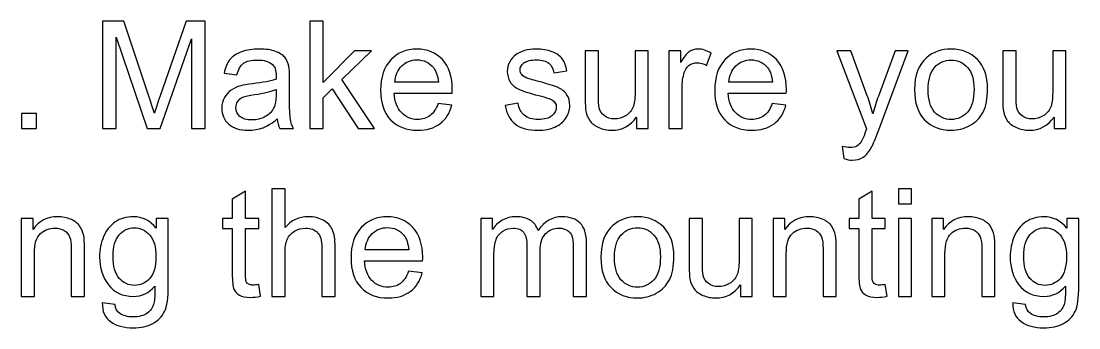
# Model space of a CAD drawing. Header units: millimetres. Extents: x -423 to 423, y -251 to 251.
# Drawn here: x 70.5 to 134, y 232.3 to 250.7 of the extents above; entities that cross this region are included whole.
import ezdxf

# ---------------------------------------------------------------- set-up
doc = ezdxf.new("R2010")
doc.units = ezdxf.units.MM
doc.header["$MEASUREMENT"] = 0
doc.layers.add('Layer 1', color=7, linetype='Continuous')

msp = doc.modelspace()

# ---------------------------------------------------------------- linework, layer by layer
at = {"layer": 'Layer 1', "color": 1}
for points, knots in [([(75.3917, 244.258), (75.3917, 244.258), (75.3917, 250.7166), (75.3917, 250.7166), (75.3917, 250.7166), (76.6726, 250.7166), (76.6726, 250.7166), (76.6726, 250.7166), (78.2001, 246.1448), (78.2001, 246.1448), (78.3414, 245.7193), (78.4436, 245.4006), (78.5083, 245.1886), (78.5819, 245.4231), (78.6977, 245.7689), (78.8541, 246.2245), (78.8541, 246.2245), (80.4086, 250.7166), (80.4086, 250.7166), (80.4086, 250.7166), (81.5527, 250.7166), (81.5527, 250.7166), (81.5527, 250.7166), (81.5527, 244.258), (81.5527, 244.258), (81.5527, 244.258), (80.7319, 244.258), (80.7319, 244.258), (80.7319, 244.258), (80.7319, 249.6613), (80.7319, 249.6613), (80.7319, 249.6613), (78.8466, 244.258), (78.8466, 244.258), (78.8466, 244.258), (78.0768, 244.258), (78.0768, 244.258), (78.0768, 244.258), (76.2126, 249.7605), (76.2126, 249.7605), (76.2126, 249.7605), (76.2126, 244.258), (76.2126, 244.258), (76.2126, 244.258), (75.3917, 244.258), (75.3917, 244.258)], [0, 0, 0, 0, 0.0666667, 0.0666667, 0.0666667, 0.1333333, 0.1333333, 0.1333333, 0.2, 0.2, 0.2, 0.2666667, 0.2666667, 0.2666667, 0.3333333, 0.3333333, 0.3333333, 0.4, 0.4, 0.4, 0.4666667, 0.4666667, 0.4666667, 0.5333333, 0.5333333, 0.5333333, 0.6, 0.6, 0.6, 0.6666667, 0.6666667, 0.6666667, 0.7333333, 0.7333333, 0.7333333, 0.8, 0.8, 0.8, 0.8666667, 0.8666667, 0.8666667, 0.9333333, 0.9333333, 0.9333333, 1, 1, 1, 1]), ([(87.8445, 244.258), (87.8445, 244.258), (87.8445, 250.7166), (87.8445, 250.7166), (87.8445, 250.7166), (88.6383, 250.7166), (88.6383, 250.7166), (88.6383, 250.7166), (88.6383, 247.0378), (88.6383, 247.0378), (88.6383, 247.0378), (90.5146, 248.9396), (90.5146, 248.9396), (90.5146, 248.9396), (91.5399, 248.9396), (91.5399, 248.9396), (91.5399, 248.9396), (89.7539, 247.2002), (89.7539, 247.2002), (89.7539, 247.2002), (91.7203, 244.258), (91.7203, 244.258), (91.7203, 244.258), (90.7431, 244.258), (90.7431, 244.258), (90.7431, 244.258), (89.1885, 246.6499), (89.1885, 246.6499), (89.1885, 246.6499), (88.6383, 246.1147), (88.6383, 246.1147), (88.6383, 246.1147), (88.6383, 244.258), (88.6383, 244.258), (88.6383, 244.258), (87.8445, 244.258), (87.8445, 244.258)], [0, 0, 0, 0, 0.0833333, 0.0833333, 0.0833333, 0.1666667, 0.1666667, 0.1666667, 0.25, 0.25, 0.25, 0.3333333, 0.3333333, 0.3333333, 0.4166667, 0.4166667, 0.4166667, 0.5, 0.5, 0.5, 0.5833333, 0.5833333, 0.5833333, 0.6666667, 0.6666667, 0.6666667, 0.75, 0.75, 0.75, 0.8333333, 0.8333333, 0.8333333, 0.9166667, 0.9166667, 0.9166667, 1, 1, 1, 1]), ([(85.8825, 244.8443), (85.5879, 244.5932), (85.3037, 244.4174), (85.0316, 244.3137), (84.7595, 244.2099), (84.4678, 244.1588), (84.1551, 244.1588), (83.641, 244.1588), (83.2456, 244.2836), (82.9689, 244.5347), (82.6923, 244.7842), (82.554, 245.1044), (82.554, 245.4938), (82.554, 245.7223), (82.6066, 245.9313), (82.7103, 246.1208), (82.8156, 246.3102), (82.9524, 246.4605), (83.1208, 246.5747), (83.2906, 246.689), (83.4801, 246.7762), (83.6921, 246.8348), (83.8484, 246.8754), (84.0844, 246.9145), (84.3987, 246.9536), (85.0391, 247.0288), (85.5127, 247.1205), (85.8149, 247.2257), (85.8179, 247.334), (85.8194, 247.4031), (85.8194, 247.4317), (85.8194, 247.7534), (85.7443, 247.9805), (85.5939, 248.1127), (85.3909, 248.2917), (85.0887, 248.3804), (84.6888, 248.3804), (84.3145, 248.3804), (84.0379, 248.3142), (83.8604, 248.1834), (83.6815, 248.0526), (83.5508, 247.8211), (83.465, 247.4873), (83.465, 247.4873), (82.6892, 247.5956), (82.6892, 247.5956), (82.76, 247.9278), (82.8757, 248.197), (83.0381, 248.4014), (83.2005, 248.6059), (83.4349, 248.7622), (83.7417, 248.8735), (84.0468, 248.9832), (84.4032, 249.0388), (84.8061, 249.0388), (85.206, 249.0388), (85.5323, 248.9923), (85.7833, 248.8975), (86.0329, 248.8028), (86.2178, 248.6855), (86.3351, 248.5427), (86.4523, 248.3999), (86.535, 248.2195), (86.5831, 248.0015), (86.6087, 247.8662), (86.6222, 247.6227), (86.6222, 247.2723), (86.6222, 247.2723), (86.6222, 246.22), (86.6222, 246.22), (86.6222, 245.4848), (86.6388, 245.0202), (86.6718, 244.8233), (86.7034, 244.6264), (86.7695, 244.4384), (86.8658, 244.258), (86.8658, 244.258), (86.0359, 244.258), (86.0359, 244.258), (85.9562, 244.4249), (85.9051, 244.6203), (85.8825, 244.8443)], [0, 0, 0, 0, 0.037037, 0.037037, 0.037037, 0.0740741, 0.0740741, 0.0740741, 0.1111111, 0.1111111, 0.1111111, 0.1481481, 0.1481481, 0.1481481, 0.1851852, 0.1851852, 0.1851852, 0.2222222, 0.2222222, 0.2222222, 0.2592593, 0.2592593, 0.2592593, 0.2962963, 0.2962963, 0.2962963, 0.3333333, 0.3333333, 0.3333333, 0.3703704, 0.3703704, 0.3703704, 0.4074074, 0.4074074, 0.4074074, 0.4444444, 0.4444444, 0.4444444, 0.4814815, 0.4814815, 0.4814815, 0.5185185, 0.5185185, 0.5185185, 0.5555556, 0.5555556, 0.5555556, 0.5925926, 0.5925926, 0.5925926, 0.6296296, 0.6296296, 0.6296296, 0.6666667, 0.6666667, 0.6666667, 0.7037037, 0.7037037, 0.7037037, 0.7407407, 0.7407407, 0.7407407, 0.7777778, 0.7777778, 0.7777778, 0.8148148, 0.8148148, 0.8148148, 0.8518519, 0.8518519, 0.8518519, 0.8888889, 0.8888889, 0.8888889, 0.9259259, 0.9259259, 0.9259259, 0.962963, 0.962963, 0.962963, 1, 1, 1, 1]), ([(95.545, 245.7734), (95.545, 245.7734), (96.3658, 245.6652), (96.3658, 245.6652), (96.238, 245.1886), (95.999, 244.8173), (95.6502, 244.5542), (95.3014, 244.2911), (94.8564, 244.1588), (94.3137, 244.1588), (93.6311, 244.1588), (93.0899, 244.3692), (92.69, 244.7902), (92.2901, 245.2096), (92.0901, 245.8005), (92.0901, 246.5597), (92.0901, 247.3445), (92.2915, 247.9549), (92.696, 248.3879), (93.1004, 248.8223), (93.6251, 249.0388), (94.27, 249.0388), (94.8939, 249.0388), (95.4036, 248.8268), (95.799, 248.4014), (96.1944, 247.9759), (96.3929, 247.3776), (96.3929, 246.6063), (96.3929, 246.5597), (96.3914, 246.4891), (96.3883, 246.3958), (96.3883, 246.3958), (92.902, 246.3958), (92.902, 246.3958), (92.932, 245.8832), (93.0763, 245.4893), (93.3379, 245.2172), (93.5981, 244.9451), (93.9242, 244.8083), (94.3137, 244.8083), (94.6038, 244.8083), (94.8518, 244.8849), (95.0563, 245.0383), (95.2623, 245.1916), (95.4247, 245.4367), (95.545, 245.7734)], [0, 0, 0, 0, 0.0666667, 0.0666667, 0.0666667, 0.1333333, 0.1333333, 0.1333333, 0.2, 0.2, 0.2, 0.2666667, 0.2666667, 0.2666667, 0.3333333, 0.3333333, 0.3333333, 0.4, 0.4, 0.4, 0.4666667, 0.4666667, 0.4666667, 0.5333333, 0.5333333, 0.5333333, 0.6, 0.6, 0.6, 0.6666667, 0.6666667, 0.6666667, 0.7333333, 0.7333333, 0.7333333, 0.8, 0.8, 0.8, 0.8666667, 0.8666667, 0.8666667, 0.9333333, 0.9333333, 0.9333333, 1, 1, 1, 1]), ([(99.5591, 245.6562), (99.5591, 245.6562), (100.3438, 245.7825), (100.3438, 245.7825), (100.3875, 245.4682), (100.5107, 245.2277), (100.7122, 245.0593), (100.9136, 244.8925), (101.1963, 244.8083), (101.5571, 244.8083), (101.9224, 244.8083), (102.1931, 244.8819), (102.3704, 245.0307), (102.5463, 245.1781), (102.6351, 245.3525), (102.6351, 245.5524), (102.6351, 245.7313), (102.5554, 245.8726), (102.3975, 245.9749), (102.2863, 246.0456), (102.0157, 246.1342), (101.5857, 246.244), (101.0053, 246.3898), (100.604, 246.5162), (100.3784, 246.6229), (100.1544, 246.7311), (99.9846, 246.8784), (99.8687, 247.0679), (99.753, 247.2558), (99.6944, 247.4648), (99.6944, 247.6933), (99.6944, 247.9023), (99.7425, 248.0947), (99.8372, 248.2721), (99.9334, 248.4495), (100.0627, 248.5969), (100.2266, 248.7142), (100.3499, 248.8043), (100.5182, 248.881), (100.7302, 248.9441), (100.9437, 249.0073), (101.1708, 249.0388), (101.4143, 249.0388), (101.7811, 249.0388), (102.1029, 248.9862), (102.3795, 248.8795), (102.6576, 248.7742), (102.862, 248.6299), (102.9944, 248.4495), (103.1252, 248.2676), (103.2169, 248.0256), (103.2665, 247.7219), (103.2665, 247.7219), (102.4908, 247.6136), (102.4908, 247.6136), (102.4562, 247.8571), (102.3539, 248.0481), (102.1856, 248.1849), (102.0171, 248.3217), (101.7796, 248.3894), (101.4714, 248.3894), (101.1091, 248.3894), (100.849, 248.3292), (100.6941, 248.209), (100.5393, 248.0887), (100.4611, 247.9474), (100.4611, 247.7865), (100.4611, 247.6843), (100.4927, 247.591), (100.5573, 247.5084), (100.622, 247.4241), (100.7227, 247.3535), (100.861, 247.2979), (100.9407, 247.2678), (101.1722, 247.2002), (101.5601, 247.0949), (102.1194, 246.9461), (102.5103, 246.8228), (102.7328, 246.7281), (102.9553, 246.6334), (103.1297, 246.4936), (103.256, 246.3131), (103.3838, 246.1312), (103.4469, 245.9057), (103.4469, 245.6351), (103.4469, 245.372), (103.3702, 245.124), (103.2153, 244.8909), (103.0606, 244.6579), (102.838, 244.4775), (102.5479, 244.3497), (102.2562, 244.2219), (101.927, 244.1588), (101.5601, 244.1588), (100.9527, 244.1588), (100.4882, 244.285), (100.1694, 244.5361), (99.8508, 244.7887), (99.6478, 245.1615), (99.5591, 245.6562)], [0, 0, 0, 0, 0.030303, 0.030303, 0.030303, 0.0606061, 0.0606061, 0.0606061, 0.0909091, 0.0909091, 0.0909091, 0.1212121, 0.1212121, 0.1212121, 0.1515152, 0.1515152, 0.1515152, 0.1818182, 0.1818182, 0.1818182, 0.2121212, 0.2121212, 0.2121212, 0.2424242, 0.2424242, 0.2424242, 0.2727273, 0.2727273, 0.2727273, 0.3030303, 0.3030303, 0.3030303, 0.3333333, 0.3333333, 0.3333333, 0.3636364, 0.3636364, 0.3636364, 0.3939394, 0.3939394, 0.3939394, 0.4242424, 0.4242424, 0.4242424, 0.4545455, 0.4545455, 0.4545455, 0.4848485, 0.4848485, 0.4848485, 0.5151515, 0.5151515, 0.5151515, 0.5454545, 0.5454545, 0.5454545, 0.5757576, 0.5757576, 0.5757576, 0.6060606, 0.6060606, 0.6060606, 0.6363636, 0.6363636, 0.6363636, 0.6666667, 0.6666667, 0.6666667, 0.6969697, 0.6969697, 0.6969697, 0.7272727, 0.7272727, 0.7272727, 0.7575758, 0.7575758, 0.7575758, 0.7878788, 0.7878788, 0.7878788, 0.8181818, 0.8181818, 0.8181818, 0.8484848, 0.8484848, 0.8484848, 0.8787879, 0.8787879, 0.8787879, 0.9090909, 0.9090909, 0.9090909, 0.9393939, 0.9393939, 0.9393939, 0.969697, 0.969697, 0.969697, 1, 1, 1, 1]), ([(107.4429, 244.258), (107.4429, 244.258), (107.4429, 244.9541), (107.4429, 244.9541), (107.0791, 244.4233), (106.586, 244.1588), (105.9621, 244.1588), (105.6869, 244.1588), (105.4299, 244.2114), (105.1908, 244.3166), (104.9518, 244.4233), (104.7743, 244.5556), (104.6586, 244.715), (104.5428, 244.8759), (104.4617, 245.0714), (104.4151, 245.3029), (104.3835, 245.4592), (104.3669, 245.7058), (104.3669, 246.0425), (104.3669, 246.0425), (104.3669, 248.9396), (104.3669, 248.9396), (104.3669, 248.9396), (105.1608, 248.9396), (105.1608, 248.9396), (105.1608, 248.9396), (105.1608, 246.3493), (105.1608, 246.3493), (105.1608, 245.9358), (105.1773, 245.6562), (105.2089, 245.5133), (105.2585, 245.3044), (105.3637, 245.142), (105.5261, 245.0232), (105.6869, 244.9045), (105.8854, 244.8443), (106.1229, 244.8443), (106.3604, 244.8443), (106.583, 244.9045), (106.7904, 245.0262), (106.9979, 245.148), (107.1453, 245.3149), (107.2325, 245.5239), (107.3181, 245.7329), (107.3618, 246.038), (107.3618, 246.4365), (107.3618, 246.4365), (107.3618, 248.9396), (107.3618, 248.9396), (107.3618, 248.9396), (108.1555, 248.9396), (108.1555, 248.9396), (108.1555, 248.9396), (108.1555, 244.258), (108.1555, 244.258), (108.1555, 244.258), (107.4429, 244.258), (107.4429, 244.258)], [0, 0, 0, 0, 0.0526316, 0.0526316, 0.0526316, 0.1052632, 0.1052632, 0.1052632, 0.1578947, 0.1578947, 0.1578947, 0.2105263, 0.2105263, 0.2105263, 0.2631579, 0.2631579, 0.2631579, 0.3157895, 0.3157895, 0.3157895, 0.3684211, 0.3684211, 0.3684211, 0.4210526, 0.4210526, 0.4210526, 0.4736842, 0.4736842, 0.4736842, 0.5263158, 0.5263158, 0.5263158, 0.5789474, 0.5789474, 0.5789474, 0.6315789, 0.6315789, 0.6315789, 0.6842105, 0.6842105, 0.6842105, 0.7368421, 0.7368421, 0.7368421, 0.7894737, 0.7894737, 0.7894737, 0.8421053, 0.8421053, 0.8421053, 0.8947368, 0.8947368, 0.8947368, 0.9473684, 0.9473684, 0.9473684, 1, 1, 1, 1]), ([(109.3929, 244.258), (109.3929, 244.258), (109.3929, 248.9396), (109.3929, 248.9396), (109.3929, 248.9396), (110.1055, 248.9396), (110.1055, 248.9396), (110.1055, 248.9396), (110.1055, 248.2225), (110.1055, 248.2225), (110.2874, 248.5548), (110.4558, 248.7742), (110.6107, 248.8795), (110.7655, 248.9862), (110.9354, 249.0388), (111.1203, 249.0388), (111.3879, 249.0388), (111.6601, 248.9547), (111.9366, 248.7878), (111.9366, 248.7878), (111.654, 248.0556), (111.654, 248.0556), (111.4616, 248.1639), (111.2691, 248.218), (111.0767, 248.218), (110.9038, 248.218), (110.7489, 248.1653), (110.6121, 248.0616), (110.4753, 247.9579), (110.3776, 247.8136), (110.319, 247.6286), (110.2303, 247.3475), (110.1866, 247.0393), (110.1866, 246.704), (110.1866, 246.704), (110.1866, 244.258), (110.1866, 244.258), (110.1866, 244.258), (109.3929, 244.258), (109.3929, 244.258)], [0, 0, 0, 0, 0.0769231, 0.0769231, 0.0769231, 0.1538462, 0.1538462, 0.1538462, 0.2307692, 0.2307692, 0.2307692, 0.3076923, 0.3076923, 0.3076923, 0.3846154, 0.3846154, 0.3846154, 0.4615385, 0.4615385, 0.4615385, 0.5384615, 0.5384615, 0.5384615, 0.6153846, 0.6153846, 0.6153846, 0.6923077, 0.6923077, 0.6923077, 0.7692308, 0.7692308, 0.7692308, 0.8461538, 0.8461538, 0.8461538, 0.9230769, 0.9230769, 0.9230769, 1, 1, 1, 1]), ([(115.5989, 245.7734), (115.5989, 245.7734), (116.4198, 245.6652), (116.4198, 245.6652), (116.292, 245.1886), (116.053, 244.8173), (115.7042, 244.5542), (115.3553, 244.2911), (114.9103, 244.1588), (114.3677, 244.1588), (113.6851, 244.1588), (113.1439, 244.3692), (112.744, 244.7902), (112.3441, 245.2096), (112.1441, 245.8005), (112.1441, 246.5597), (112.1441, 247.3445), (112.3455, 247.9549), (112.7499, 248.3879), (113.1544, 248.8223), (113.6791, 249.0388), (114.324, 249.0388), (114.9479, 249.0388), (115.4576, 248.8268), (115.853, 248.4014), (116.2484, 247.9759), (116.4468, 247.3776), (116.4468, 246.6063), (116.4468, 246.5597), (116.4454, 246.4891), (116.4423, 246.3958), (116.4423, 246.3958), (112.956, 246.3958), (112.956, 246.3958), (112.986, 245.8832), (113.1303, 245.4893), (113.3919, 245.2172), (113.6521, 244.9451), (113.9782, 244.8083), (114.3677, 244.8083), (114.6578, 244.8083), (114.9058, 244.8849), (115.1103, 245.0383), (115.3163, 245.1916), (115.4787, 245.4367), (115.5989, 245.7734)], [0, 0, 0, 0, 0.0666667, 0.0666667, 0.0666667, 0.1333333, 0.1333333, 0.1333333, 0.2, 0.2, 0.2, 0.2666667, 0.2666667, 0.2666667, 0.3333333, 0.3333333, 0.3333333, 0.4, 0.4, 0.4, 0.4666667, 0.4666667, 0.4666667, 0.5333333, 0.5333333, 0.5333333, 0.6, 0.6, 0.6, 0.6666667, 0.6666667, 0.6666667, 0.7333333, 0.7333333, 0.7333333, 0.8, 0.8, 0.8, 0.8666667, 0.8666667, 0.8666667, 0.9333333, 0.9333333, 0.9333333, 1, 1, 1, 1]), ([(119.8927, 242.4584), (119.8927, 242.4584), (119.8025, 243.1921), (119.8025, 243.1921), (119.9769, 243.1454), (120.1272, 243.1214), (120.2565, 243.1214), (120.434, 243.1214), (120.5753, 243.1515), (120.6805, 243.2101), (120.7873, 243.2688), (120.8744, 243.3515), (120.9421, 243.4567), (120.9917, 243.5363), (121.0729, 243.7333), (121.1841, 244.049), (121.1992, 244.0926), (121.2217, 244.1572), (121.2548, 244.243), (121.2548, 244.243), (119.4777, 248.9396), (119.4777, 248.9396), (119.4777, 248.9396), (120.3257, 248.9396), (120.3257, 248.9396), (120.3257, 248.9396), (121.3029, 246.2365), (121.3029, 246.2365), (121.4307, 245.8952), (121.5434, 245.5344), (121.6442, 245.1555), (121.7359, 245.5119), (121.8441, 245.8636), (121.9705, 246.2094), (121.9705, 246.2094), (122.9687, 248.9396), (122.9687, 248.9396), (122.9687, 248.9396), (123.761, 248.9396), (123.761, 248.9396), (123.761, 248.9396), (121.9914, 244.1769), (121.9914, 244.1769), (121.8005, 243.6642), (121.6517, 243.3123), (121.545, 243.1184), (121.4037, 242.8583), (121.2413, 242.6674), (121.0593, 242.5456), (120.8759, 242.4239), (120.658, 242.3637), (120.4053, 242.3637), (120.252, 242.3637), (120.0807, 242.3952), (119.8927, 242.4584)], [0, 0, 0, 0, 0.0555556, 0.0555556, 0.0555556, 0.1111111, 0.1111111, 0.1111111, 0.1666667, 0.1666667, 0.1666667, 0.2222222, 0.2222222, 0.2222222, 0.2777778, 0.2777778, 0.2777778, 0.3333333, 0.3333333, 0.3333333, 0.3888889, 0.3888889, 0.3888889, 0.4444444, 0.4444444, 0.4444444, 0.5, 0.5, 0.5, 0.5555556, 0.5555556, 0.5555556, 0.6111111, 0.6111111, 0.6111111, 0.6666667, 0.6666667, 0.6666667, 0.7222222, 0.7222222, 0.7222222, 0.7777778, 0.7777778, 0.7777778, 0.8333333, 0.8333333, 0.8333333, 0.8888889, 0.8888889, 0.8888889, 0.9444444, 0.9444444, 0.9444444, 1, 1, 1, 1]), ([(124.1413, 246.5988), (124.1413, 247.4633), (124.3819, 248.1037), (124.8645, 248.5202), (125.2658, 248.866), (125.7575, 249.0388), (126.3363, 249.0388), (126.9782, 249.0388), (127.5045, 248.8284), (127.9133, 248.4074), (128.3208, 247.988), (128.5252, 247.4062), (128.5252, 246.665), (128.5252, 246.0636), (128.4351, 245.5916), (128.2546, 245.2472), (128.0743, 244.903), (127.8111, 244.6353), (127.4654, 244.4444), (127.1211, 244.2535), (126.7437, 244.1588), (126.3363, 244.1588), (125.6808, 244.1588), (125.1516, 244.3678), (124.7472, 244.7872), (124.3428, 245.2066), (124.1413, 245.811), (124.1413, 246.5988)], [0, 0, 0, 0, 0.1111111, 0.1111111, 0.1111111, 0.2222222, 0.2222222, 0.2222222, 0.3333333, 0.3333333, 0.3333333, 0.4444444, 0.4444444, 0.4444444, 0.5555556, 0.5555556, 0.5555556, 0.6666667, 0.6666667, 0.6666667, 0.7777778, 0.7777778, 0.7777778, 0.8888889, 0.8888889, 0.8888889, 1, 1, 1, 1]), ([(132.5138, 244.258), (132.5138, 244.258), (132.5138, 244.9541), (132.5138, 244.9541), (132.15, 244.4233), (131.6569, 244.1588), (131.033, 244.1588), (130.7578, 244.1588), (130.5008, 244.2114), (130.2617, 244.3166), (130.0227, 244.4233), (129.8452, 244.5556), (129.7295, 244.715), (129.6137, 244.8759), (129.5326, 245.0714), (129.486, 245.3029), (129.4544, 245.4592), (129.4378, 245.7058), (129.4378, 246.0425), (129.4378, 246.0425), (129.4378, 248.9396), (129.4378, 248.9396), (129.4378, 248.9396), (130.2317, 248.9396), (130.2317, 248.9396), (130.2317, 248.9396), (130.2317, 246.3493), (130.2317, 246.3493), (130.2317, 245.9358), (130.2482, 245.6562), (130.2798, 245.5133), (130.3294, 245.3044), (130.4346, 245.142), (130.597, 245.0232), (130.7578, 244.9045), (130.9563, 244.8443), (131.1938, 244.8443), (131.4313, 244.8443), (131.6539, 244.9045), (131.8613, 245.0262), (132.0688, 245.148), (132.2162, 245.3149), (132.3034, 245.5239), (132.389, 245.7329), (132.4327, 246.038), (132.4327, 246.4365), (132.4327, 246.4365), (132.4327, 248.9396), (132.4327, 248.9396), (132.4327, 248.9396), (133.2264, 248.9396), (133.2264, 248.9396), (133.2264, 248.9396), (133.2264, 244.258), (133.2264, 244.258), (133.2264, 244.258), (132.5138, 244.258), (132.5138, 244.258)], [0, 0, 0, 0, 0.0526316, 0.0526316, 0.0526316, 0.1052632, 0.1052632, 0.1052632, 0.1578947, 0.1578947, 0.1578947, 0.2105263, 0.2105263, 0.2105263, 0.2631579, 0.2631579, 0.2631579, 0.3157895, 0.3157895, 0.3157895, 0.3684211, 0.3684211, 0.3684211, 0.4210526, 0.4210526, 0.4210526, 0.4736842, 0.4736842, 0.4736842, 0.5263158, 0.5263158, 0.5263158, 0.5789474, 0.5789474, 0.5789474, 0.6315789, 0.6315789, 0.6315789, 0.6842105, 0.6842105, 0.6842105, 0.7368421, 0.7368421, 0.7368421, 0.7894737, 0.7894737, 0.7894737, 0.8421053, 0.8421053, 0.8421053, 0.8947368, 0.8947368, 0.8947368, 0.9473684, 0.9473684, 0.9473684, 1, 1, 1, 1]), ([(92.9471, 247.0453), (92.9471, 247.0453), (95.554, 247.0453), (95.554, 247.0453), (95.5194, 247.4392), (95.4186, 247.7339), (95.2548, 247.9309), (95.0037, 248.236), (94.676, 248.3894), (94.2746, 248.3894), (93.9107, 248.3894), (93.6056, 248.2676), (93.3574, 248.024), (93.111, 247.7805), (92.9741, 247.4542), (92.9471, 247.0453)], [0, 0, 0, 0, 0.2, 0.2, 0.2, 0.4, 0.4, 0.4, 0.6, 0.6, 0.6, 0.8, 0.8, 0.8, 1, 1, 1, 1]), ([(113.001, 247.0453), (113.001, 247.0453), (115.608, 247.0453), (115.608, 247.0453), (115.5734, 247.4392), (115.4726, 247.7339), (115.3088, 247.9309), (115.0577, 248.236), (114.73, 248.3894), (114.3285, 248.3894), (113.9647, 248.3894), (113.6596, 248.2676), (113.4114, 248.024), (113.1649, 247.7805), (113.0281, 247.4542), (113.001, 247.0453)], [0, 0, 0, 0, 0.2, 0.2, 0.2, 0.4, 0.4, 0.4, 0.6, 0.6, 0.6, 0.8, 0.8, 0.8, 1, 1, 1, 1]), ([(124.9531, 246.5973), (124.9531, 245.999), (125.0839, 245.5509), (125.3455, 245.2548), (125.6086, 244.9571), (125.9379, 244.8083), (126.3363, 244.8083), (126.7302, 244.8083), (127.0579, 244.9571), (127.3211, 245.2562), (127.5826, 245.5554), (127.7134, 246.011), (127.7134, 246.6229), (127.7134, 247.2002), (127.5811, 247.6377), (127.318, 247.9338), (127.055, 248.2315), (126.7272, 248.3804), (126.3363, 248.3804), (125.9379, 248.3804), (125.6086, 248.233), (125.3455, 247.9368), (125.0839, 247.6406), (124.9531, 247.1942), (124.9531, 246.5973)], [0, 0, 0, 0, 0.125, 0.125, 0.125, 0.25, 0.25, 0.25, 0.375, 0.375, 0.375, 0.5, 0.5, 0.5, 0.625, 0.625, 0.625, 0.75, 0.75, 0.75, 0.875, 0.875, 0.875, 1, 1, 1, 1]), ([(85.8194, 246.6034), (85.5307, 246.4861), (85.0978, 246.3869), (84.5205, 246.3056), (84.1927, 246.259), (83.9612, 246.2064), (83.8258, 246.1478), (83.6906, 246.0891), (83.5868, 246.0035), (83.5132, 245.8922), (83.4395, 245.7794), (83.4019, 245.6546), (83.4019, 245.5164), (83.4019, 245.3074), (83.4816, 245.1315), (83.6425, 244.9917), (83.8033, 244.8518), (84.0379, 244.7812), (84.346, 244.7812), (84.6512, 244.7812), (84.9234, 244.8473), (85.1624, 244.9811), (85.3999, 245.1134), (85.5758, 245.2954), (85.6871, 245.5254), (85.7728, 245.7043), (85.8149, 245.9673), (85.8149, 246.3147), (85.8149, 246.3147), (85.8194, 246.6034), (85.8194, 246.6034)], [0, 0, 0, 0, 0.1, 0.1, 0.1, 0.2, 0.2, 0.2, 0.3, 0.3, 0.3, 0.4, 0.4, 0.4, 0.5, 0.5, 0.5, 0.6, 0.6, 0.6, 0.7, 0.7, 0.7, 0.8, 0.8, 0.8, 0.9, 0.9, 0.9, 1, 1, 1, 1]), ([(70.5237, 244.258), (70.5237, 244.258), (70.5237, 245.16), (70.5237, 245.16), (70.5237, 245.16), (71.4257, 245.16), (71.4257, 245.16), (71.4257, 245.16), (71.4257, 244.258), (71.4257, 244.258), (71.4257, 244.258), (70.5237, 244.258), (70.5237, 244.258)], [0, 0, 0, 0, 0.25, 0.25, 0.25, 0.5, 0.5, 0.5, 0.75, 0.75, 0.75, 1, 1, 1, 1]), ([(85.557, 234.1806), (85.557, 234.1806), (85.557, 240.6393), (85.557, 240.6393), (85.557, 240.6393), (86.3508, 240.6393), (86.3508, 240.6393), (86.3508, 240.6393), (86.3508, 238.315), (86.3508, 238.315), (86.7192, 238.7465), (87.1837, 238.9614), (87.746, 238.9614), (88.0902, 238.9614), (88.3895, 238.8938), (88.645, 238.757), (88.8991, 238.6202), (89.081, 238.4323), (89.1907, 238.1917), (89.3005, 237.9512), (89.3546, 237.6009), (89.3546, 237.1438), (89.3546, 237.1438), (89.3546, 234.1806), (89.3546, 234.1806), (89.3546, 234.1806), (88.5608, 234.1806), (88.5608, 234.1806), (88.5608, 234.1806), (88.5608, 237.1409), (88.5608, 237.1409), (88.5608, 237.5363), (88.4751, 237.8249), (88.3053, 238.0053), (88.1339, 238.1857), (87.8933, 238.2759), (87.5806, 238.2759), (87.3476, 238.2759), (87.1281, 238.2158), (86.9221, 238.094), (86.7162, 237.9722), (86.5703, 237.8069), (86.4816, 237.5979), (86.3944, 237.3904), (86.3508, 237.1033), (86.3508, 236.7364), (86.3508, 236.7364), (86.3508, 234.1806), (86.3508, 234.1806), (86.3508, 234.1806), (85.557, 234.1806), (85.557, 234.1806)], [0, 0, 0, 0, 0.0588235, 0.0588235, 0.0588235, 0.1176471, 0.1176471, 0.1176471, 0.1764706, 0.1764706, 0.1764706, 0.2352941, 0.2352941, 0.2352941, 0.2941176, 0.2941176, 0.2941176, 0.3529412, 0.3529412, 0.3529412, 0.4117647, 0.4117647, 0.4117647, 0.4705882, 0.4705882, 0.4705882, 0.5294118, 0.5294118, 0.5294118, 0.5882353, 0.5882353, 0.5882353, 0.6470588, 0.6470588, 0.6470588, 0.7058824, 0.7058824, 0.7058824, 0.7647059, 0.7647059, 0.7647059, 0.8235294, 0.8235294, 0.8235294, 0.8823529, 0.8823529, 0.8823529, 0.9411765, 0.9411765, 0.9411765, 1, 1, 1, 1]), ([(123.168, 239.7372), (123.168, 239.7372), (123.168, 240.6393), (123.168, 240.6393), (123.168, 240.6393), (123.9618, 240.6393), (123.9618, 240.6393), (123.9618, 240.6393), (123.9618, 239.7372), (123.9618, 239.7372), (123.9618, 239.7372), (123.168, 239.7372), (123.168, 239.7372)], [0, 0, 0, 0, 0.25, 0.25, 0.25, 0.5, 0.5, 0.5, 0.75, 0.75, 0.75, 1, 1, 1, 1]), ([(84.7737, 234.8887), (84.7737, 234.8887), (84.882, 234.1881), (84.882, 234.1881), (84.6595, 234.1415), (84.4595, 234.1175), (84.2851, 234.1175), (83.9979, 234.1175), (83.7755, 234.1626), (83.6161, 234.2543), (83.4582, 234.346), (83.347, 234.4648), (83.2823, 234.6136), (83.2177, 234.7624), (83.1861, 235.0751), (83.1861, 235.5518), (83.1861, 235.5518), (83.1861, 238.2489), (83.1861, 238.2489), (83.1861, 238.2489), (82.5997, 238.2489), (82.5997, 238.2489), (82.5997, 238.2489), (82.5997, 238.8622), (82.5997, 238.8622), (82.5997, 238.8622), (83.1861, 238.8622), (83.1861, 238.8622), (83.1861, 238.8622), (83.1861, 240.0199), (83.1861, 240.0199), (83.1861, 240.0199), (83.9799, 240.4965), (83.9799, 240.4965), (83.9799, 240.4965), (83.9799, 238.8622), (83.9799, 238.8622), (83.9799, 238.8622), (84.7737, 238.8622), (84.7737, 238.8622), (84.7737, 238.8622), (84.7737, 238.2489), (84.7737, 238.2489), (84.7737, 238.2489), (83.9799, 238.2489), (83.9799, 238.2489), (83.9799, 238.2489), (83.9799, 235.5066), (83.9799, 235.5066), (83.9799, 235.2796), (83.9935, 235.1338), (84.022, 235.0692), (84.0491, 235.0045), (84.0941, 234.9533), (84.1573, 234.9143), (84.2205, 234.8767), (84.3106, 234.8571), (84.4279, 234.8571), (84.5151, 234.8571), (84.6309, 234.8677), (84.7737, 234.8887)], [0, 0, 0, 0, 0.05, 0.05, 0.05, 0.1, 0.1, 0.1, 0.15, 0.15, 0.15, 0.2, 0.2, 0.2, 0.25, 0.25, 0.25, 0.3, 0.3, 0.3, 0.35, 0.35, 0.35, 0.4, 0.4, 0.4, 0.45, 0.45, 0.45, 0.5, 0.5, 0.5, 0.55, 0.55, 0.55, 0.6, 0.6, 0.6, 0.65, 0.65, 0.65, 0.7, 0.7, 0.7, 0.75, 0.75, 0.75, 0.8, 0.8, 0.8, 0.85, 0.85, 0.85, 0.9, 0.9, 0.9, 0.95, 0.95, 0.95, 1, 1, 1, 1]), ([(122.3847, 234.8887), (122.3847, 234.8887), (122.4929, 234.1881), (122.4929, 234.1881), (122.2705, 234.1415), (122.0705, 234.1175), (121.8961, 234.1175), (121.6089, 234.1175), (121.3864, 234.1626), (121.2271, 234.2543), (121.0692, 234.346), (120.958, 234.4648), (120.8933, 234.6136), (120.8287, 234.7624), (120.7971, 235.0751), (120.7971, 235.5518), (120.7971, 235.5518), (120.7971, 238.2489), (120.7971, 238.2489), (120.7971, 238.2489), (120.2107, 238.2489), (120.2107, 238.2489), (120.2107, 238.2489), (120.2107, 238.8622), (120.2107, 238.8622), (120.2107, 238.8622), (120.7971, 238.8622), (120.7971, 238.8622), (120.7971, 238.8622), (120.7971, 240.0199), (120.7971, 240.0199), (120.7971, 240.0199), (121.5909, 240.4965), (121.5909, 240.4965), (121.5909, 240.4965), (121.5909, 238.8622), (121.5909, 238.8622), (121.5909, 238.8622), (122.3847, 238.8622), (122.3847, 238.8622), (122.3847, 238.8622), (122.3847, 238.2489), (122.3847, 238.2489), (122.3847, 238.2489), (121.5909, 238.2489), (121.5909, 238.2489), (121.5909, 238.2489), (121.5909, 235.5066), (121.5909, 235.5066), (121.5909, 235.2796), (121.6045, 235.1338), (121.633, 235.0692), (121.66, 235.0045), (121.7051, 234.9533), (121.7683, 234.9143), (121.8314, 234.8767), (121.9216, 234.8571), (122.0389, 234.8571), (122.1261, 234.8571), (122.2418, 234.8677), (122.3847, 234.8887)], [0, 0, 0, 0, 0.05, 0.05, 0.05, 0.1, 0.1, 0.1, 0.15, 0.15, 0.15, 0.2, 0.2, 0.2, 0.25, 0.25, 0.25, 0.3, 0.3, 0.3, 0.35, 0.35, 0.35, 0.4, 0.4, 0.4, 0.45, 0.45, 0.45, 0.5, 0.5, 0.5, 0.55, 0.55, 0.55, 0.6, 0.6, 0.6, 0.65, 0.65, 0.65, 0.7, 0.7, 0.7, 0.75, 0.75, 0.75, 0.8, 0.8, 0.8, 0.85, 0.85, 0.85, 0.9, 0.9, 0.9, 0.95, 0.95, 0.95, 1, 1, 1, 1]), ([(70.5108, 234.1806), (70.5108, 234.1806), (70.5108, 238.8622), (70.5108, 238.8622), (70.5108, 238.8622), (71.2234, 238.8622), (71.2234, 238.8622), (71.2234, 238.8622), (71.2234, 238.1977), (71.2234, 238.1977), (71.5662, 238.7074), (72.0623, 238.9614), (72.7103, 238.9614), (72.993, 238.9614), (73.2516, 238.9104), (73.4876, 238.8096), (73.7236, 238.7089), (73.901, 238.5751), (74.0182, 238.4113), (74.1355, 238.2474), (74.2182, 238.0519), (74.2648, 237.8264), (74.2934, 237.6791), (74.3084, 237.422), (74.3084, 237.0551), (74.3084, 237.0551), (74.3084, 234.1806), (74.3084, 234.1806), (74.3084, 234.1806), (73.5146, 234.1806), (73.5146, 234.1806), (73.5146, 234.1806), (73.5146, 237.0251), (73.5146, 237.0251), (73.5146, 237.3483), (73.4846, 237.5904), (73.4229, 237.7498), (73.3612, 237.9091), (73.2516, 238.0369), (73.0951, 238.1331), (72.9388, 238.2278), (72.7539, 238.2759), (72.5434, 238.2759), (72.2067, 238.2759), (71.9165, 238.1692), (71.6714, 237.9542), (71.4264, 237.7407), (71.3046, 237.3333), (71.3046, 236.7349), (71.3046, 236.7349), (71.3046, 234.1806), (71.3046, 234.1806), (71.3046, 234.1806), (70.5108, 234.1806), (70.5108, 234.1806)], [0, 0, 0, 0, 0.0555556, 0.0555556, 0.0555556, 0.1111111, 0.1111111, 0.1111111, 0.1666667, 0.1666667, 0.1666667, 0.2222222, 0.2222222, 0.2222222, 0.2777778, 0.2777778, 0.2777778, 0.3333333, 0.3333333, 0.3333333, 0.3888889, 0.3888889, 0.3888889, 0.4444444, 0.4444444, 0.4444444, 0.5, 0.5, 0.5, 0.5555556, 0.5555556, 0.5555556, 0.6111111, 0.6111111, 0.6111111, 0.6666667, 0.6666667, 0.6666667, 0.7222222, 0.7222222, 0.7222222, 0.7777778, 0.7777778, 0.7777778, 0.8333333, 0.8333333, 0.8333333, 0.8888889, 0.8888889, 0.8888889, 0.9444444, 0.9444444, 0.9444444, 1, 1, 1, 1]), ([(75.3819, 233.7927), (75.3819, 233.7927), (76.1486, 233.6845), (76.1486, 233.6845), (76.1802, 233.4469), (76.2704, 233.2741), (76.4177, 233.1643), (76.6147, 233.0185), (76.8838, 232.9448), (77.225, 232.9448), (77.5919, 232.9448), (77.876, 233.0185), (78.076, 233.1643), (78.276, 233.3101), (78.4112, 233.5161), (78.4819, 233.7792), (78.5225, 233.9401), (78.5421, 234.2784), (78.5391, 234.794), (78.1917, 234.3851), (77.7603, 234.1806), (77.2431, 234.1806), (76.5996, 234.1806), (76.1005, 234.4121), (75.7487, 234.8767), (75.3954, 235.3398), (75.2195, 235.896), (75.2195, 236.544), (75.2195, 236.9905), (75.3007, 237.4024), (75.4616, 237.7798), (75.6224, 238.1572), (75.857, 238.4473), (76.1636, 238.6533), (76.4704, 238.8592), (76.8312, 238.9614), (77.2461, 238.9614), (77.7979, 238.9614), (78.2534, 238.736), (78.6112, 238.2849), (78.6112, 238.2849), (78.6112, 238.8622), (78.6112, 238.8622), (78.6112, 238.8622), (79.3419, 238.8622), (79.3419, 238.8622), (79.3419, 238.8622), (79.3419, 234.8196), (79.3419, 234.8196), (79.3419, 234.0904), (79.2682, 233.5748), (79.1193, 233.2711), (78.9721, 232.9673), (78.736, 232.7268), (78.4157, 232.551), (78.094, 232.375), (77.6986, 232.2863), (77.2296, 232.2863), (76.6718, 232.2863), (76.2223, 232.4111), (75.8795, 232.6622), (75.5352, 232.9118), (75.3699, 233.2891), (75.3819, 233.7927)], [0, 0, 0, 0, 0.047619, 0.047619, 0.047619, 0.0952381, 0.0952381, 0.0952381, 0.1428571, 0.1428571, 0.1428571, 0.1904762, 0.1904762, 0.1904762, 0.2380952, 0.2380952, 0.2380952, 0.2857143, 0.2857143, 0.2857143, 0.3333333, 0.3333333, 0.3333333, 0.3809524, 0.3809524, 0.3809524, 0.4285714, 0.4285714, 0.4285714, 0.4761905, 0.4761905, 0.4761905, 0.5238095, 0.5238095, 0.5238095, 0.5714286, 0.5714286, 0.5714286, 0.6190476, 0.6190476, 0.6190476, 0.6666667, 0.6666667, 0.6666667, 0.7142857, 0.7142857, 0.7142857, 0.7619048, 0.7619048, 0.7619048, 0.8095238, 0.8095238, 0.8095238, 0.8571429, 0.8571429, 0.8571429, 0.9047619, 0.9047619, 0.9047619, 0.952381, 0.952381, 0.952381, 1, 1, 1, 1]), ([(93.7672, 235.6961), (93.7672, 235.6961), (94.588, 235.5878), (94.588, 235.5878), (94.4602, 235.1112), (94.2212, 234.7399), (93.8724, 234.4768), (93.5236, 234.2137), (93.0786, 234.0814), (92.5359, 234.0814), (91.8533, 234.0814), (91.3121, 234.2919), (90.9122, 234.7128), (90.5123, 235.1323), (90.3123, 235.7231), (90.3123, 236.4823), (90.3123, 237.2672), (90.5137, 237.8775), (90.9182, 238.3105), (91.3226, 238.7449), (91.8473, 238.9614), (92.4922, 238.9614), (93.1162, 238.9614), (93.6258, 238.7495), (94.0212, 238.3241), (94.4166, 237.8986), (94.6151, 237.3002), (94.6151, 236.529), (94.6151, 236.4823), (94.6136, 236.4117), (94.6105, 236.3184), (94.6105, 236.3184), (91.1242, 236.3184), (91.1242, 236.3184), (91.1543, 235.8059), (91.2986, 235.4119), (91.5601, 235.1398), (91.8203, 234.8677), (92.1465, 234.7309), (92.5359, 234.7309), (92.826, 234.7309), (93.074, 234.8075), (93.2785, 234.9609), (93.4845, 235.1143), (93.6469, 235.3593), (93.7672, 235.6961)], [0, 0, 0, 0, 0.0666667, 0.0666667, 0.0666667, 0.1333333, 0.1333333, 0.1333333, 0.2, 0.2, 0.2, 0.2666667, 0.2666667, 0.2666667, 0.3333333, 0.3333333, 0.3333333, 0.4, 0.4, 0.4, 0.4666667, 0.4666667, 0.4666667, 0.5333333, 0.5333333, 0.5333333, 0.6, 0.6, 0.6, 0.6666667, 0.6666667, 0.6666667, 0.7333333, 0.7333333, 0.7333333, 0.8, 0.8, 0.8, 0.8666667, 0.8666667, 0.8666667, 0.9333333, 0.9333333, 0.9333333, 1, 1, 1, 1]), ([(98.097, 234.1806), (98.097, 234.1806), (98.097, 238.8622), (98.097, 238.8622), (98.097, 238.8622), (98.8096, 238.8622), (98.8096, 238.8622), (98.8096, 238.8622), (98.8096, 238.2007), (98.8096, 238.2007), (98.9555, 238.4292), (99.1509, 238.6142), (99.3944, 238.7525), (99.638, 238.8923), (99.9146, 238.9614), (100.2259, 238.9614), (100.5716, 238.9614), (100.8557, 238.8893), (101.0768, 238.7465), (101.2978, 238.6022), (101.4541, 238.4022), (101.5443, 238.1436), (101.9172, 238.6894), (102.3997, 238.9614), (102.9951, 238.9614), (103.4612, 238.9614), (103.8205, 238.8337), (104.0701, 238.5766), (104.3212, 238.3195), (104.4474, 237.9241), (104.4474, 237.3904), (104.4474, 237.3904), (104.4474, 234.1806), (104.4474, 234.1806), (104.4474, 234.1806), (103.6536, 234.1806), (103.6536, 234.1806), (103.6536, 234.1806), (103.6536, 237.1273), (103.6536, 237.1273), (103.6536, 237.443), (103.6266, 237.6715), (103.5754, 237.8114), (103.5243, 237.9512), (103.4312, 238.0624), (103.2943, 238.1481), (103.159, 238.2338), (102.9996, 238.2759), (102.8177, 238.2759), (102.4869, 238.2759), (102.2133, 238.1662), (101.9953, 237.9482), (101.7774, 237.7287), (101.6691, 237.3784), (101.6691, 236.8973), (101.6691, 236.8973), (101.6691, 234.1806), (101.6691, 234.1806), (101.6691, 234.1806), (100.8753, 234.1806), (100.8753, 234.1806), (100.8753, 234.1806), (100.8753, 237.219), (100.8753, 237.219), (100.8753, 237.5709), (100.8107, 237.8354), (100.6814, 238.0113), (100.5521, 238.1872), (100.3401, 238.2759), (100.047, 238.2759), (99.8244, 238.2759), (99.6184, 238.2173), (99.429, 238.1), (99.2396, 237.9828), (99.1028, 237.8114), (99.0171, 237.5843), (98.9329, 237.3588), (98.8908, 237.0326), (98.8908, 236.6071), (98.8908, 236.6071), (98.8908, 234.1806), (98.8908, 234.1806), (98.8908, 234.1806), (98.097, 234.1806), (98.097, 234.1806)], [0, 0, 0, 0, 0.0357143, 0.0357143, 0.0357143, 0.0714286, 0.0714286, 0.0714286, 0.1071429, 0.1071429, 0.1071429, 0.1428571, 0.1428571, 0.1428571, 0.1785714, 0.1785714, 0.1785714, 0.2142857, 0.2142857, 0.2142857, 0.25, 0.25, 0.25, 0.2857143, 0.2857143, 0.2857143, 0.3214286, 0.3214286, 0.3214286, 0.3571429, 0.3571429, 0.3571429, 0.3928571, 0.3928571, 0.3928571, 0.4285714, 0.4285714, 0.4285714, 0.4642857, 0.4642857, 0.4642857, 0.5, 0.5, 0.5, 0.5357143, 0.5357143, 0.5357143, 0.5714286, 0.5714286, 0.5714286, 0.6071429, 0.6071429, 0.6071429, 0.6428571, 0.6428571, 0.6428571, 0.6785714, 0.6785714, 0.6785714, 0.7142857, 0.7142857, 0.7142857, 0.75, 0.75, 0.75, 0.7857143, 0.7857143, 0.7857143, 0.8214286, 0.8214286, 0.8214286, 0.8571429, 0.8571429, 0.8571429, 0.8928571, 0.8928571, 0.8928571, 0.9285714, 0.9285714, 0.9285714, 0.9642857, 0.9642857, 0.9642857, 1, 1, 1, 1]), ([(105.3134, 236.5215), (105.3134, 237.3859), (105.554, 238.0263), (106.0366, 238.4428), (106.4379, 238.7886), (106.9295, 238.9614), (107.5084, 238.9614), (108.1503, 238.9614), (108.6766, 238.751), (109.0854, 238.33), (109.4928, 237.9106), (109.6973, 237.3288), (109.6973, 236.5876), (109.6973, 235.9862), (109.6071, 235.5142), (109.4267, 235.1698), (109.2464, 234.8256), (108.9832, 234.558), (108.6374, 234.367), (108.2932, 234.1761), (107.9158, 234.0814), (107.5084, 234.0814), (106.8529, 234.0814), (106.3237, 234.2904), (105.9193, 234.7098), (105.5148, 235.1293), (105.3134, 235.7337), (105.3134, 236.5215)], [0, 0, 0, 0, 0.1111111, 0.1111111, 0.1111111, 0.2222222, 0.2222222, 0.2222222, 0.3333333, 0.3333333, 0.3333333, 0.4444444, 0.4444444, 0.4444444, 0.5555556, 0.5555556, 0.5555556, 0.6666667, 0.6666667, 0.6666667, 0.7777778, 0.7777778, 0.7777778, 0.8888889, 0.8888889, 0.8888889, 1, 1, 1, 1]), ([(113.6859, 234.1806), (113.6859, 234.1806), (113.6859, 234.8767), (113.6859, 234.8767), (113.3221, 234.346), (112.829, 234.0814), (112.205, 234.0814), (111.9299, 234.0814), (111.6729, 234.134), (111.4338, 234.2393), (111.1948, 234.346), (111.0173, 234.4783), (110.9016, 234.6376), (110.7858, 234.7986), (110.7047, 234.994), (110.6581, 235.2255), (110.6264, 235.3818), (110.6099, 235.6284), (110.6099, 235.9652), (110.6099, 235.9652), (110.6099, 238.8622), (110.6099, 238.8622), (110.6099, 238.8622), (111.4038, 238.8622), (111.4038, 238.8622), (111.4038, 238.8622), (111.4038, 236.2719), (111.4038, 236.2719), (111.4038, 235.8584), (111.4203, 235.5788), (111.4518, 235.4359), (111.5014, 235.227), (111.6067, 235.0647), (111.7691, 234.9458), (111.9299, 234.8271), (112.1284, 234.7669), (112.3659, 234.7669), (112.6034, 234.7669), (112.826, 234.8271), (113.0334, 234.9488), (113.2409, 235.0706), (113.3883, 235.2375), (113.4754, 235.4465), (113.5611, 235.6555), (113.6047, 235.9606), (113.6047, 236.3591), (113.6047, 236.3591), (113.6047, 238.8622), (113.6047, 238.8622), (113.6047, 238.8622), (114.3985, 238.8622), (114.3985, 238.8622), (114.3985, 238.8622), (114.3985, 234.1806), (114.3985, 234.1806), (114.3985, 234.1806), (113.6859, 234.1806), (113.6859, 234.1806)], [0, 0, 0, 0, 0.0526316, 0.0526316, 0.0526316, 0.1052632, 0.1052632, 0.1052632, 0.1578947, 0.1578947, 0.1578947, 0.2105263, 0.2105263, 0.2105263, 0.2631579, 0.2631579, 0.2631579, 0.3157895, 0.3157895, 0.3157895, 0.3684211, 0.3684211, 0.3684211, 0.4210526, 0.4210526, 0.4210526, 0.4736842, 0.4736842, 0.4736842, 0.5263158, 0.5263158, 0.5263158, 0.5789474, 0.5789474, 0.5789474, 0.6315789, 0.6315789, 0.6315789, 0.6842105, 0.6842105, 0.6842105, 0.7368421, 0.7368421, 0.7368421, 0.7894737, 0.7894737, 0.7894737, 0.8421053, 0.8421053, 0.8421053, 0.8947368, 0.8947368, 0.8947368, 0.9473684, 0.9473684, 0.9473684, 1, 1, 1, 1]), ([(115.6449, 234.1806), (115.6449, 234.1806), (115.6449, 238.8622), (115.6449, 238.8622), (115.6449, 238.8622), (116.3575, 238.8622), (116.3575, 238.8622), (116.3575, 238.8622), (116.3575, 238.1977), (116.3575, 238.1977), (116.7002, 238.7074), (117.1964, 238.9614), (117.8444, 238.9614), (118.127, 238.9614), (118.3856, 238.9104), (118.6217, 238.8096), (118.8577, 238.7089), (119.0351, 238.5751), (119.1523, 238.4113), (119.2696, 238.2474), (119.3523, 238.0519), (119.3989, 237.8264), (119.4274, 237.6791), (119.4425, 237.422), (119.4425, 237.0551), (119.4425, 237.0551), (119.4425, 234.1806), (119.4425, 234.1806), (119.4425, 234.1806), (118.6487, 234.1806), (118.6487, 234.1806), (118.6487, 234.1806), (118.6487, 237.0251), (118.6487, 237.0251), (118.6487, 237.3483), (118.6187, 237.5904), (118.557, 237.7498), (118.4953, 237.9091), (118.3856, 238.0369), (118.2292, 238.1331), (118.0729, 238.2278), (117.888, 238.2759), (117.6775, 238.2759), (117.3408, 238.2759), (117.0506, 238.1692), (116.8055, 237.9542), (116.5605, 237.7407), (116.4387, 237.3333), (116.4387, 236.7349), (116.4387, 236.7349), (116.4387, 234.1806), (116.4387, 234.1806), (116.4387, 234.1806), (115.6449, 234.1806), (115.6449, 234.1806)], [0, 0, 0, 0, 0.0555556, 0.0555556, 0.0555556, 0.1111111, 0.1111111, 0.1111111, 0.1666667, 0.1666667, 0.1666667, 0.2222222, 0.2222222, 0.2222222, 0.2777778, 0.2777778, 0.2777778, 0.3333333, 0.3333333, 0.3333333, 0.3888889, 0.3888889, 0.3888889, 0.4444444, 0.4444444, 0.4444444, 0.5, 0.5, 0.5, 0.5555556, 0.5555556, 0.5555556, 0.6111111, 0.6111111, 0.6111111, 0.6666667, 0.6666667, 0.6666667, 0.7222222, 0.7222222, 0.7222222, 0.7777778, 0.7777778, 0.7777778, 0.8333333, 0.8333333, 0.8333333, 0.8888889, 0.8888889, 0.8888889, 0.9444444, 0.9444444, 0.9444444, 1, 1, 1, 1]), ([(123.168, 234.1806), (123.168, 234.1806), (123.168, 238.8622), (123.168, 238.8622), (123.168, 238.8622), (123.9618, 238.8622), (123.9618, 238.8622), (123.9618, 238.8622), (123.9618, 234.1806), (123.9618, 234.1806), (123.9618, 234.1806), (123.168, 234.1806), (123.168, 234.1806)], [0, 0, 0, 0, 0.25, 0.25, 0.25, 0.5, 0.5, 0.5, 0.75, 0.75, 0.75, 1, 1, 1, 1]), ([(125.1721, 234.1806), (125.1721, 234.1806), (125.1721, 238.8622), (125.1721, 238.8622), (125.1721, 238.8622), (125.8847, 238.8622), (125.8847, 238.8622), (125.8847, 238.8622), (125.8847, 238.1977), (125.8847, 238.1977), (126.2274, 238.7074), (126.7236, 238.9614), (127.3716, 238.9614), (127.6542, 238.9614), (127.9128, 238.9104), (128.1488, 238.8096), (128.3849, 238.7089), (128.5623, 238.5751), (128.6795, 238.4113), (128.7968, 238.2474), (128.8795, 238.0519), (128.9261, 237.8264), (128.9546, 237.6791), (128.9697, 237.422), (128.9697, 237.0551), (128.9697, 237.0551), (128.9697, 234.1806), (128.9697, 234.1806), (128.9697, 234.1806), (128.1759, 234.1806), (128.1759, 234.1806), (128.1759, 234.1806), (128.1759, 237.0251), (128.1759, 237.0251), (128.1759, 237.3483), (128.1459, 237.5904), (128.0841, 237.7498), (128.0225, 237.9091), (127.9128, 238.0369), (127.7564, 238.1331), (127.6001, 238.2278), (127.4152, 238.2759), (127.2047, 238.2759), (126.868, 238.2759), (126.5777, 238.1692), (126.3327, 237.9542), (126.0876, 237.7407), (125.9658, 237.3333), (125.9658, 236.7349), (125.9658, 236.7349), (125.9658, 234.1806), (125.9658, 234.1806), (125.9658, 234.1806), (125.1721, 234.1806), (125.1721, 234.1806)], [0, 0, 0, 0, 0.0555556, 0.0555556, 0.0555556, 0.1111111, 0.1111111, 0.1111111, 0.1666667, 0.1666667, 0.1666667, 0.2222222, 0.2222222, 0.2222222, 0.2777778, 0.2777778, 0.2777778, 0.3333333, 0.3333333, 0.3333333, 0.3888889, 0.3888889, 0.3888889, 0.4444444, 0.4444444, 0.4444444, 0.5, 0.5, 0.5, 0.5555556, 0.5555556, 0.5555556, 0.6111111, 0.6111111, 0.6111111, 0.6666667, 0.6666667, 0.6666667, 0.7222222, 0.7222222, 0.7222222, 0.7777778, 0.7777778, 0.7777778, 0.8333333, 0.8333333, 0.8333333, 0.8888889, 0.8888889, 0.8888889, 0.9444444, 0.9444444, 0.9444444, 1, 1, 1, 1]), ([(130.0431, 233.7927), (130.0431, 233.7927), (130.8099, 233.6845), (130.8099, 233.6845), (130.8414, 233.4469), (130.9317, 233.2741), (131.079, 233.1643), (131.276, 233.0185), (131.545, 232.9448), (131.8863, 232.9448), (132.2532, 232.9448), (132.5373, 233.0185), (132.7373, 233.1643), (132.9372, 233.3101), (133.0725, 233.5161), (133.1432, 233.7792), (133.1838, 233.9401), (133.2033, 234.2784), (133.2004, 234.794), (132.853, 234.3851), (132.4216, 234.1806), (131.9044, 234.1806), (131.2609, 234.1806), (130.7617, 234.4121), (130.41, 234.8767), (130.0567, 235.3398), (129.8808, 235.896), (129.8808, 236.544), (129.8808, 236.9905), (129.962, 237.4024), (130.1228, 237.7798), (130.2837, 238.1572), (130.5182, 238.4473), (130.8249, 238.6533), (131.1317, 238.8592), (131.4924, 238.9614), (131.9074, 238.9614), (132.4592, 238.9614), (132.9146, 238.736), (133.2725, 238.2849), (133.2725, 238.2849), (133.2725, 238.8622), (133.2725, 238.8622), (133.2725, 238.8622), (134.0032, 238.8622), (134.0032, 238.8622), (134.0032, 238.8622), (134.0032, 234.8196), (134.0032, 234.8196), (134.0032, 234.0904), (133.9294, 233.5748), (133.7806, 233.2711), (133.6333, 232.9673), (133.3972, 232.7268), (133.077, 232.551), (132.7553, 232.375), (132.3599, 232.2863), (131.8908, 232.2863), (131.3331, 232.2863), (130.8835, 232.4111), (130.5407, 232.6622), (130.1965, 232.9118), (130.0311, 233.2891), (130.0431, 233.7927)], [0, 0, 0, 0, 0.047619, 0.047619, 0.047619, 0.0952381, 0.0952381, 0.0952381, 0.1428571, 0.1428571, 0.1428571, 0.1904762, 0.1904762, 0.1904762, 0.2380952, 0.2380952, 0.2380952, 0.2857143, 0.2857143, 0.2857143, 0.3333333, 0.3333333, 0.3333333, 0.3809524, 0.3809524, 0.3809524, 0.4285714, 0.4285714, 0.4285714, 0.4761905, 0.4761905, 0.4761905, 0.5238095, 0.5238095, 0.5238095, 0.5714286, 0.5714286, 0.5714286, 0.6190476, 0.6190476, 0.6190476, 0.6666667, 0.6666667, 0.6666667, 0.7142857, 0.7142857, 0.7142857, 0.7619048, 0.7619048, 0.7619048, 0.8095238, 0.8095238, 0.8095238, 0.8571429, 0.8571429, 0.8571429, 0.9047619, 0.9047619, 0.9047619, 0.952381, 0.952381, 0.952381, 1, 1, 1, 1]), ([(76.0313, 236.6012), (76.0313, 235.9893), (76.1531, 235.5427), (76.3967, 235.2616), (76.6417, 234.9805), (76.9469, 234.8391), (77.3138, 234.8391), (77.6791, 234.8391), (77.9843, 234.9789), (78.2323, 235.2586), (78.4789, 235.5382), (78.6021, 235.9772), (78.6021, 236.5756), (78.6021, 237.1468), (78.4744, 237.5784), (78.2203, 237.8685), (77.9662, 238.1586), (77.6596, 238.303), (77.3017, 238.303), (76.9485, 238.303), (76.6493, 238.1602), (76.4012, 237.8745), (76.1546, 237.5888), (76.0313, 237.1649), (76.0313, 236.6012)], [0, 0, 0, 0, 0.125, 0.125, 0.125, 0.25, 0.25, 0.25, 0.375, 0.375, 0.375, 0.5, 0.5, 0.5, 0.625, 0.625, 0.625, 0.75, 0.75, 0.75, 0.875, 0.875, 0.875, 1, 1, 1, 1]), ([(91.1693, 236.9679), (91.1693, 236.9679), (93.7762, 236.9679), (93.7762, 236.9679), (93.7416, 237.3619), (93.6408, 237.6565), (93.477, 237.8535), (93.2259, 238.1586), (92.8982, 238.312), (92.4968, 238.312), (92.1329, 238.312), (91.8278, 238.1902), (91.5797, 237.9467), (91.3332, 237.7031), (91.1963, 237.3769), (91.1693, 236.9679)], [0, 0, 0, 0, 0.2, 0.2, 0.2, 0.4, 0.4, 0.4, 0.6, 0.6, 0.6, 0.8, 0.8, 0.8, 1, 1, 1, 1]), ([(106.1252, 236.5199), (106.1252, 235.9216), (106.256, 235.4735), (106.5176, 235.1774), (106.7807, 234.8797), (107.11, 234.7309), (107.5084, 234.7309), (107.9023, 234.7309), (108.23, 234.8797), (108.4931, 235.1789), (108.7547, 235.478), (108.8855, 235.9336), (108.8855, 236.5455), (108.8855, 237.1228), (108.7532, 237.5603), (108.4901, 237.8565), (108.227, 238.1541), (107.8992, 238.303), (107.5084, 238.303), (107.11, 238.303), (106.7807, 238.1556), (106.5176, 237.8595), (106.256, 237.5633), (106.1252, 237.1168), (106.1252, 236.5199)], [0, 0, 0, 0, 0.125, 0.125, 0.125, 0.25, 0.25, 0.25, 0.375, 0.375, 0.375, 0.5, 0.5, 0.5, 0.625, 0.625, 0.625, 0.75, 0.75, 0.75, 0.875, 0.875, 0.875, 1, 1, 1, 1]), ([(130.6926, 236.6012), (130.6926, 235.9893), (130.8144, 235.5427), (131.0579, 235.2616), (131.303, 234.9805), (131.6082, 234.8391), (131.975, 234.8391), (132.3403, 234.8391), (132.6456, 234.9789), (132.8936, 235.2586), (133.1402, 235.5382), (133.2634, 235.9772), (133.2634, 236.5756), (133.2634, 237.1468), (133.1357, 237.5784), (132.8816, 237.8685), (132.6275, 238.1586), (132.3208, 238.303), (131.963, 238.303), (131.6097, 238.303), (131.3106, 238.1602), (131.0624, 237.8745), (130.8159, 237.5888), (130.6926, 237.1649), (130.6926, 236.6012)], [0, 0, 0, 0, 0.125, 0.125, 0.125, 0.25, 0.25, 0.25, 0.375, 0.375, 0.375, 0.5, 0.5, 0.5, 0.625, 0.625, 0.625, 0.75, 0.75, 0.75, 0.875, 0.875, 0.875, 1, 1, 1, 1])]:
    msp.add_open_spline(points, degree=3, knots=knots, dxfattribs=at)

doc.saveas('drawing.dxf')
